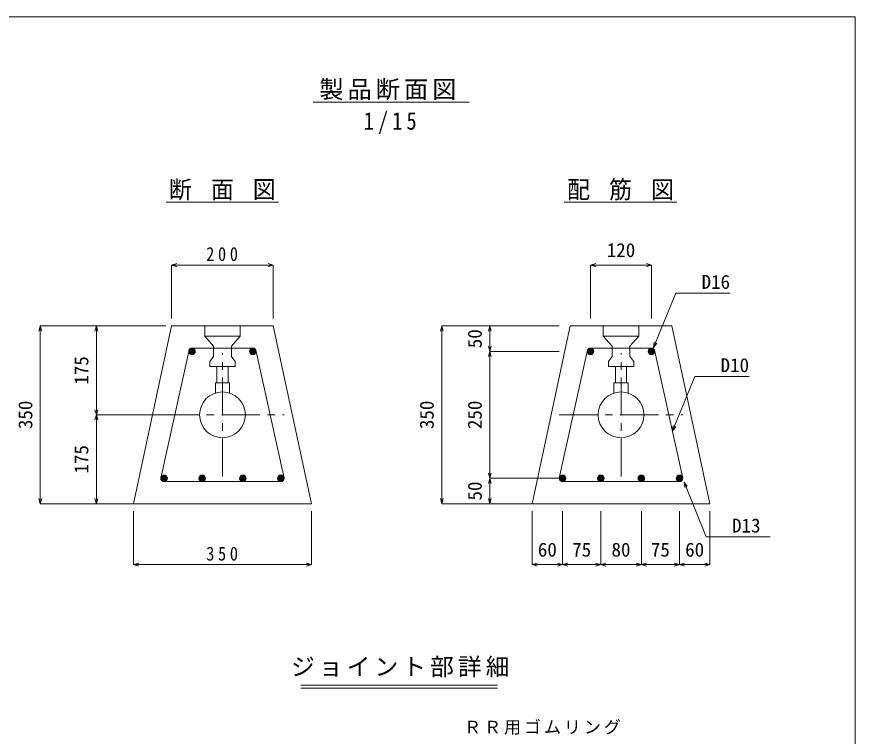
# Model space of a CAD drawing. Units: millimetres, scale not verified. Extents: x -2100 to 2100, y -1470 to 1470.
# Drawn here: x 449 to 2100, y 53 to 1470 of the extents above; entities that cross this region are included whole.
import ezdxf
from ezdxf.enums import TextEntityAlignment as Align

# ---------------------------------------------------------------- set-up
doc = ezdxf.new("R2010")
doc.units = ezdxf.units.MM
doc.header["$LTSCALE"] = 15
doc.linetypes.add('CHAIN1', pattern=[8, 5, -1, 1, -1])
for name, color, linetype, lineweight in [('0-0_図面枠', 7, 'Continuous', 18), ('0-1_ブロック', 3, 'Continuous', 18), ('0-2_HI-VP', 7, 'Continuous', 18), ('0-3_鉄筋', 7, 'Continuous', 18), ('0-4_ノズル', 7, 'Continuous', 18), ('0-5_ｼﾞｮｲﾝﾄ詳細図', 7, 'Continuous', 18), ('0-6_寸法', 4, 'Continuous', 18), ('0-A', 7, 'Continuous', 18)]:
    doc.layers.add(name, color=color, linetype=linetype, lineweight=lineweight)
doc.styles.add('ＭＳ ゴシック', font='')
doc.styles.get('ＭＳ ゴシック').set_extended_font_data('MS Gothic')

msp = doc.modelspace()

# ---------------------------------------------------------------- linework, layer by layer
at = {"layer": '0-0_図面枠', "color": 5}
msp.add_lwpolyline([(2100, 1470), (-2100, 1470), (-2100, -1470), (2100, -1470)], close=True, dxfattribs=at)
at = {"layer": '0-1_ブロック'}
for p, q in [((1032.69, 1301.78), (1339.98, 1301.78)), ((743.38, 1104.53), (964.58, 1104.53)), ((1527.31, 1104.53), (1748.52, 1104.53)), ((754.28, 861.02), (679.28, 511.02)), ((954.28, 861.02), (754.28, 861.02)), ((954.28, 861.02), (1029.28, 511.02)), ((1538.95, 861.02), (1463.95, 511.02)), ((1738.95, 861.02), (1538.95, 861.02)), ((1738.95, 861.02), (1813.95, 511.02)), ((679.28, 511.02), (1029.28, 511.02)), ((1463.95, 511.02), (1813.95, 511.02))]:
    msp.add_line(p, q, dxfattribs=at)
at = {"layer": '0-1_ブロック', "color": 7, "linetype": 'CHAIN1'}
for p, q in [((854.28, 564.52), (854.28, 807.52)), ((1638.95, 564.52), (1638.95, 807.52)), ((732.78, 686.02), (975.78, 686.02)), ((1517.45, 686.02), (1760.45, 686.02))]:
    msp.add_line(p, q, dxfattribs=at)
at = {"layer": '0-2_HI-VP'}
for p, q in [((843.28, 748.85), (843.28, 781.02)), ((865.28, 748.85), (865.28, 781.02)), ((1627.95, 748.85), (1627.95, 781.02)), ((1649.95, 748.85), (1649.95, 781.02)), ((840.28, 748.85), (840.28, 728.89)), ((1624.95, 748.85), (1624.95, 728.89))]:
    msp.add_line(p, q, dxfattribs=at)
for points in [[(840.28, 748.85), (868.28, 748.85), (868.28, 728.89)], [(1624.95, 748.85), (1652.95, 748.85), (1652.95, 728.89)]]:
    msp.add_lwpolyline(points, dxfattribs=at)
at = {"layer": '0-2_HI-VP', "color": 3}
for centre in [(854.28, 686.02), (1638.95, 686.02)]:
    msp.add_circle(centre, 45.1, dxfattribs=at)
at = {"layer": '0-3_鉄筋', "color": 2}
for p, q in [((787.78, 811.02), (732.78, 561.02)), ((794.28, 817.52), (914.74, 817.52)), ((975.78, 561.02), (920.78, 811.02)), ((1572.45, 811.02), (1517.45, 561.02)), ((1578.95, 817.52), (1699.41, 817.52)), ((1760.45, 561.02), (1705.45, 811.02)), ((739.28, 554.52), (969.96, 554.56)), ((1523.95, 554.52), (1754.63, 554.56))]:
    msp.add_line(p, q, dxfattribs=at)
at = {"layer": '0-3_鉄筋'}
for p, q in [((787.81, 811.7), (794.96, 804.56)), ((787.98, 809.42), (792.67, 804.72)), ((788.23, 813.41), (796.66, 804.97)), ((788.98, 814.78), (798.04, 805.72)), ((789.98, 815.9), (799.16, 806.72)), ((791.24, 816.76), (800.02, 807.98)), ((792.78, 817.34), (800.6, 809.52)), ((794.74, 817.5), (800.76, 811.48)), ((907.81, 811.7), (914.96, 804.56)), ((907.98, 809.42), (912.67, 804.72)), ((908.23, 813.41), (916.66, 804.97)), ((908.98, 814.78), (918.04, 805.72)), ((909.98, 815.9), (919.16, 806.72)), ((911.24, 816.76), (920.02, 807.98)), ((912.78, 817.34), (920.6, 809.52)), ((914.74, 817.5), (920.76, 811.48)), ((1572.48, 811.7), (1579.63, 804.56)), ((1572.65, 809.42), (1577.34, 804.72)), ((1572.9, 813.41), (1581.33, 804.97)), ((1573.65, 814.78), (1582.71, 805.72)), ((1574.65, 815.9), (1583.82, 806.72)), ((1575.91, 816.76), (1584.69, 807.98)), ((1577.45, 817.34), (1585.27, 809.52)), ((1579.41, 817.5), (1585.43, 811.48)), ((1692.48, 811.7), (1699.63, 804.56)), ((1692.65, 809.42), (1697.34, 804.72)), ((1692.9, 813.41), (1701.33, 804.97)), ((1693.65, 814.78), (1702.71, 805.72)), ((1694.65, 815.9), (1703.82, 806.72)), ((1695.91, 816.76), (1704.69, 807.98)), ((1697.45, 817.34), (1705.27, 809.52)), ((1699.41, 817.5), (1705.43, 811.48)), ((732.81, 561.7), (739.96, 554.56)), ((733.23, 563.41), (741.66, 554.97)), ((733.98, 564.78), (743.04, 555.72)), ((734.98, 565.9), (744.16, 556.72)), ((736.24, 566.76), (745.02, 557.98)), ((737.78, 567.34), (745.6, 559.52)), ((739.74, 567.5), (745.76, 561.48)), ((807.81, 561.7), (814.96, 554.56)), ((808.23, 563.41), (816.66, 554.97)), ((808.98, 564.78), (818.04, 555.72)), ((809.98, 565.9), (819.16, 556.72)), ((811.24, 566.76), (820.02, 557.98)), ((812.78, 567.34), (820.6, 559.52)), ((814.74, 567.5), (820.76, 561.48)), ((887.81, 561.7), (894.96, 554.56)), ((888.23, 563.41), (896.66, 554.97)), ((888.98, 564.78), (898.04, 555.72)), ((889.98, 565.9), (899.16, 556.72)), ((891.24, 566.76), (900.02, 557.98)), ((892.78, 567.34), (900.6, 559.52)), ((894.74, 567.5), (900.76, 561.48)), ((962.81, 561.7), (969.96, 554.56)), ((963.23, 563.41), (971.66, 554.97)), ((963.98, 564.78), (973.04, 555.72)), ((964.98, 565.9), (974.16, 556.72)), ((966.24, 566.76), (975.02, 557.98)), ((967.78, 567.34), (975.6, 559.52)), ((969.74, 567.5), (975.76, 561.48)), ((1517.48, 561.7), (1524.63, 554.56)), ((1517.9, 563.41), (1526.33, 554.97)), ((1518.65, 564.78), (1527.71, 555.72)), ((1519.65, 565.9), (1528.82, 556.72)), ((1520.91, 566.76), (1529.69, 557.98)), ((1522.45, 567.34), (1530.27, 559.52)), ((1524.41, 567.5), (1530.43, 561.48)), ((1592.48, 561.7), (1599.63, 554.56)), ((1592.9, 563.41), (1601.33, 554.97)), ((1593.65, 564.78), (1602.71, 555.72)), ((1594.65, 565.9), (1603.82, 556.72)), ((1595.91, 566.76), (1604.69, 557.98)), ((1597.45, 567.34), (1605.27, 559.52)), ((1599.41, 567.5), (1605.43, 561.48)), ((1672.48, 561.7), (1679.63, 554.56)), ((1672.9, 563.41), (1681.33, 554.97)), ((1673.64, 564.78), (1682.71, 555.72)), ((1674.65, 565.9), (1683.82, 556.72)), ((1675.9, 566.76), (1684.69, 557.98)), ((1677.45, 567.34), (1685.27, 559.52)), ((1679.41, 567.5), (1685.43, 561.48)), ((1747.48, 561.7), (1754.63, 554.56)), ((1747.9, 563.41), (1756.33, 554.97)), ((1748.64, 564.78), (1757.71, 555.72)), ((1749.65, 565.9), (1758.82, 556.72)), ((1750.9, 566.76), (1759.69, 557.98)), ((1752.45, 567.34), (1760.27, 559.52)), ((1754.41, 567.5), (1760.43, 561.48)), ((732.98, 559.42), (737.67, 554.72)), ((807.98, 559.42), (812.67, 554.72)), ((887.98, 559.42), (892.67, 554.72)), ((962.98, 559.42), (967.67, 554.72)), ((1517.65, 559.42), (1522.34, 554.72)), ((1592.65, 559.42), (1597.34, 554.72)), ((1672.65, 559.42), (1677.34, 554.72)), ((1747.65, 559.42), (1752.34, 554.72))]:
    msp.add_line(p, q, dxfattribs=at)
at = {"layer": '0-3_鉄筋', "color": 2}
for centre in [(794.28, 811.02), (914.28, 811.02), (1578.95, 811.02), (1698.95, 811.02), (739.28, 561.02), (814.28, 561.02), (894.28, 561.02), (969.28, 561.02), (1523.95, 561.02), (1598.95, 561.02), (1678.95, 561.02), (1753.95, 561.02)]:
    msp.add_circle(centre, 6.5, dxfattribs=at)
at = {"layer": '0-4_ノズル'}
for p, q in [((889.28, 841.02), (889.28, 861.02)), ((1673.95, 841.02), (1673.95, 861.02)), ((819.28, 841.02), (836.78, 821.02)), ((871.78, 821.02), (889.28, 841.02)), ((1603.95, 841.02), (1621.45, 821.02)), ((1656.45, 821.02), (1673.95, 841.02)), ((836.78, 801.02), (836.78, 821.02)), ((871.78, 801.02), (871.78, 821.02)), ((1621.45, 801.02), (1621.45, 821.02)), ((1656.45, 801.02), (1656.45, 821.02)), ((836.78, 801.02), (829.28, 791.02)), ((871.78, 801.02), (879.28, 791.02)), ((1621.45, 801.02), (1613.95, 791.02)), ((1656.45, 801.02), (1663.95, 791.02)), ((879.28, 781.02), (879.28, 791.02)), ((1663.95, 781.02), (1663.95, 791.02))]:
    msp.add_line(p, q, dxfattribs=at)
for points in [[(889.28, 841.02), (819.28, 841.02), (819.28, 861.02)], [(1673.95, 841.02), (1603.95, 841.02), (1603.95, 861.02)], [(879.28, 781.02), (829.28, 781.02), (829.28, 791.02)], [(1663.95, 781.02), (1613.95, 781.02), (1613.95, 791.02)]]:
    msp.add_lwpolyline(points, dxfattribs=at)
at = {"layer": '0-5_ｼﾞｮｲﾝﾄ詳細図', "color": 4}
for p, q in [((1008.49, 153.85), (1395.91, 153.85)), ((1008.49, 147.61), (1395.91, 147.61))]:
    msp.add_line(p, q, dxfattribs=at)
at = {"layer": '0-6_寸法'}
for p, q in [((754.28, 981.02), (764.42, 983.74)), ((754.28, 981.02), (954.28, 981.02)), ((754.28, 981.02), (764.42, 978.3)), ((754.28, 981.02), (754.28, 876.02)), ((954.28, 981.02), (944.13, 983.74)), ((954.28, 981.02), (944.13, 978.3)), ((954.28, 981.02), (954.28, 876.02)), ((1578.95, 981.02), (1589.09, 983.74)), ((1578.95, 981.02), (1698.95, 981.02)), ((1578.95, 981.02), (1589.09, 978.3)), ((1578.95, 981.02), (1578.95, 876.02)), ((1698.95, 981.02), (1688.8, 983.74)), ((1698.95, 981.02), (1688.8, 978.3)), ((1698.95, 981.02), (1698.95, 876.02)), ((495.74, 861.02), (493.02, 850.88)), ((495.74, 511.02), (495.74, 861.02)), ((495.74, 861.02), (498.46, 850.88)), ((495.74, 861.02), (606.01, 861.02)), ((606.01, 861.02), (603.29, 850.88)), ((606.01, 686.02), (606.01, 861.02)), ((606.01, 861.02), (608.72, 850.88)), ((606.01, 861.02), (742.53, 861.02)), ((1285.98, 861.02), (1283.26, 850.88)), ((1285.98, 511.02), (1285.98, 861.02)), ((1285.98, 861.02), (1288.7, 850.88)), ((1285.98, 861.02), (1380.49, 861.02)), ((1380.49, 861.02), (1377.77, 850.88)), ((1380.49, 811.02), (1380.49, 861.02)), ((1380.49, 861.02), (1383.21, 850.88)), ((1380.49, 861.02), (1517.01, 861.02)), ((1380.49, 811.02), (1377.77, 821.16)), ((1380.49, 811.02), (1377.77, 800.88)), ((1380.49, 811.02), (1383.21, 821.16)), ((1380.49, 561.02), (1380.49, 811.02)), ((1380.49, 811.02), (1383.21, 800.88)), ((1380.49, 811.02), (1517.01, 811.02)), ((606.01, 686.02), (603.29, 696.16)), ((606.01, 686.02), (608.72, 696.16)), ((606.01, 686.02), (603.29, 675.88)), ((606.01, 511.02), (606.01, 686.02)), ((606.01, 686.02), (608.72, 675.88)), ((606.01, 686.02), (742.53, 686.02)), ((1380.49, 561.02), (1377.77, 571.16)), ((1380.49, 561.02), (1383.21, 571.16)), ((1380.49, 561.02), (1377.77, 550.88)), ((1380.49, 511.02), (1380.49, 561.02)), ((1380.49, 561.02), (1383.21, 550.88)), ((1380.49, 561.02), (1517.01, 561.02)), ((495.74, 511.02), (493.02, 521.16)), ((495.74, 511.02), (498.46, 521.16)), ((606.01, 511.02), (603.29, 521.16)), ((606.01, 511.02), (608.72, 521.16)), ((1285.98, 511.02), (1283.26, 521.16)), ((1285.98, 511.02), (1288.7, 521.16)), ((1380.49, 511.02), (1377.77, 521.16)), ((1380.49, 511.02), (1383.21, 521.16)), ((495.74, 511.02), (606.01, 511.02)), ((606.01, 511.02), (742.53, 511.02)), ((679.28, 391.02), (679.28, 496.02)), ((1029.28, 391.02), (1029.28, 496.02)), ((1285.98, 511.02), (1380.49, 511.02)), ((1380.49, 511.02), (1517.01, 511.02)), ((1463.95, 391.02), (1463.95, 496.02)), ((1523.95, 391.02), (1523.95, 496.02)), ((1598.95, 391.02), (1598.95, 496.02)), ((1678.95, 391.02), (1678.95, 496.02)), ((1753.95, 391.02), (1753.95, 496.02)), ((1813.95, 391.02), (1813.95, 496.02)), ((679.28, 391.02), (689.42, 393.74)), ((679.28, 391.02), (1029.28, 391.02)), ((679.28, 391.02), (689.42, 388.3)), ((1029.28, 391.02), (1019.13, 393.74)), ((1029.28, 391.02), (1019.13, 388.3)), ((1463.95, 391.02), (1474.09, 393.74)), ((1463.95, 391.02), (1523.95, 391.02)), ((1463.95, 391.02), (1474.09, 388.3)), ((1523.95, 391.02), (1513.8, 393.74)), ((1523.95, 391.02), (1513.8, 388.3)), ((1523.95, 391.02), (1534.09, 393.74)), ((1523.95, 391.02), (1598.95, 391.02)), ((1523.95, 391.02), (1534.09, 388.3)), ((1598.95, 391.02), (1588.8, 393.74)), ((1598.95, 391.02), (1588.8, 388.3)), ((1598.95, 391.02), (1609.09, 393.74)), ((1598.95, 391.02), (1678.95, 391.02)), ((1598.95, 391.02), (1609.09, 388.3)), ((1678.95, 391.02), (1668.8, 393.74)), ((1678.95, 391.02), (1668.8, 388.3)), ((1678.95, 391.02), (1689.09, 393.74)), ((1678.95, 391.02), (1753.95, 391.02)), ((1678.95, 391.02), (1689.09, 388.3)), ((1753.95, 391.02), (1743.8, 393.74)), ((1753.95, 391.02), (1743.8, 388.3)), ((1753.95, 391.02), (1764.09, 393.74)), ((1753.95, 391.02), (1813.95, 391.02)), ((1753.95, 391.02), (1764.09, 388.3)), ((1813.95, 391.02), (1803.8, 393.74)), ((1813.95, 391.02), (1803.8, 388.3))]:
    msp.add_line(p, q, dxfattribs=at)
at = {"layer": '0-A'}
for p, q in [((1703.08, 818.76), (1704.38, 829.18)), ((1703.08, 818.76), (1709.42, 827.14)), ((1740.47, 654.7), (1741.77, 665.12)), ((1740.47, 654.7), (1746.81, 663.07)), ((1763.05, 553.11), (1769.39, 544.74)), ((1763.05, 553.11), (1764.35, 542.7))]:
    msp.add_line(p, q, dxfattribs=at)
for points in [[(1703.08, 818.76), (1746.61, 925.91), (1853.75, 925.91)], [(1740.47, 654.7), (1784, 761.84), (1891.14, 761.84)], [(1763.05, 553.11), (1806.61, 445.98), (1932.73, 445.98)]]:
    msp.add_lwpolyline(points, dxfattribs=at)

# ---------------------------------------------------------------- texts
at = {"layer": '0-1_ブロック', "color": 7, "char_height": 34.84, "attachment_point": 7, "style": 'ＭＳ ゴシック'}
for s, insert in [('\\T1.17;製品断面図', (1044.93, 1305.53)), ('\\T1.39;\\W0.85;1/15', (1132.44, 1239.12)), ('\\T1.22;\\W0.95;断\\~面\\~図', (748.88, 1108.25)), ('\\T1.22;\\W0.95;配\\~筋\\~図', (1532.82, 1108.25))]:
    msp.add_mtext(s, dxfattribs=dict(at, insert=insert))
at = {"layer": '0-5_ｼﾞｮｲﾝﾄ詳細図', "attachment_point": 7, "style": 'ＭＳ ゴシック'}
for s, insert, char_height in [('\\T1.17;ジョイント部詳細', (989.24, 169.01), 34.31), ('\\T1.17;ＲＲ用ゴムリング', (1329.91, 55.94), 24.63)]:
    msp.add_mtext(s, dxfattribs=dict(at, insert=insert, char_height=char_height))
at = {"layer": '0-6_寸法', "style": 'ＭＳ ゴシック'}
for s, p in [('120', (1610.82, 988.52)), ('60', (1475.2, 398.52)), ('75', (1542.7, 398.52)), ('80', (1620.2, 398.52)), ('75', (1697.7, 398.52)), ('60', (1765.2, 398.52))]:
    msp.add_text(s, height=27.49, dxfattribs=at).set_placement(p, align=Align.BOTTOM_LEFT)
for s, p in [('50', (1372.99, 817.27)), ('175', (598.51, 745.39)), ('350', (488.24, 657.89)), ('350', (1278.48, 657.89)), ('250', (1372.99, 657.89)), ('175', (598.51, 570.39)), ('50', (1372.99, 517.27))]:
    msp.add_text(s, height=27.49, rotation=90, dxfattribs=at).set_placement(p, align=Align.BOTTOM_LEFT)
at = {"layer": '0-6_寸法', "char_height": 27.49, "attachment_point": 7, "style": 'ＭＳ ゴシック'}
for s, insert in [('\\T1.46;\\W0.85;200', (822.4, 988.52)), ('\\T1.46;\\W0.85;350', (822.4, 398.52))]:
    msp.add_mtext(s, dxfattribs=dict(at, insert=insert))
at = {"layer": '0-A', "color": 4, "style": 'ＭＳ ゴシック'}
for s, p in [('D16', (1797.5, 925.91)), ('D10', (1834.89, 761.84)), ('D13', (1857.5, 446.02))]:
    msp.add_text(s, height=27.49, dxfattribs=at).set_placement(p, align=Align.BOTTOM_LEFT)

doc.saveas('drawing.dxf')
